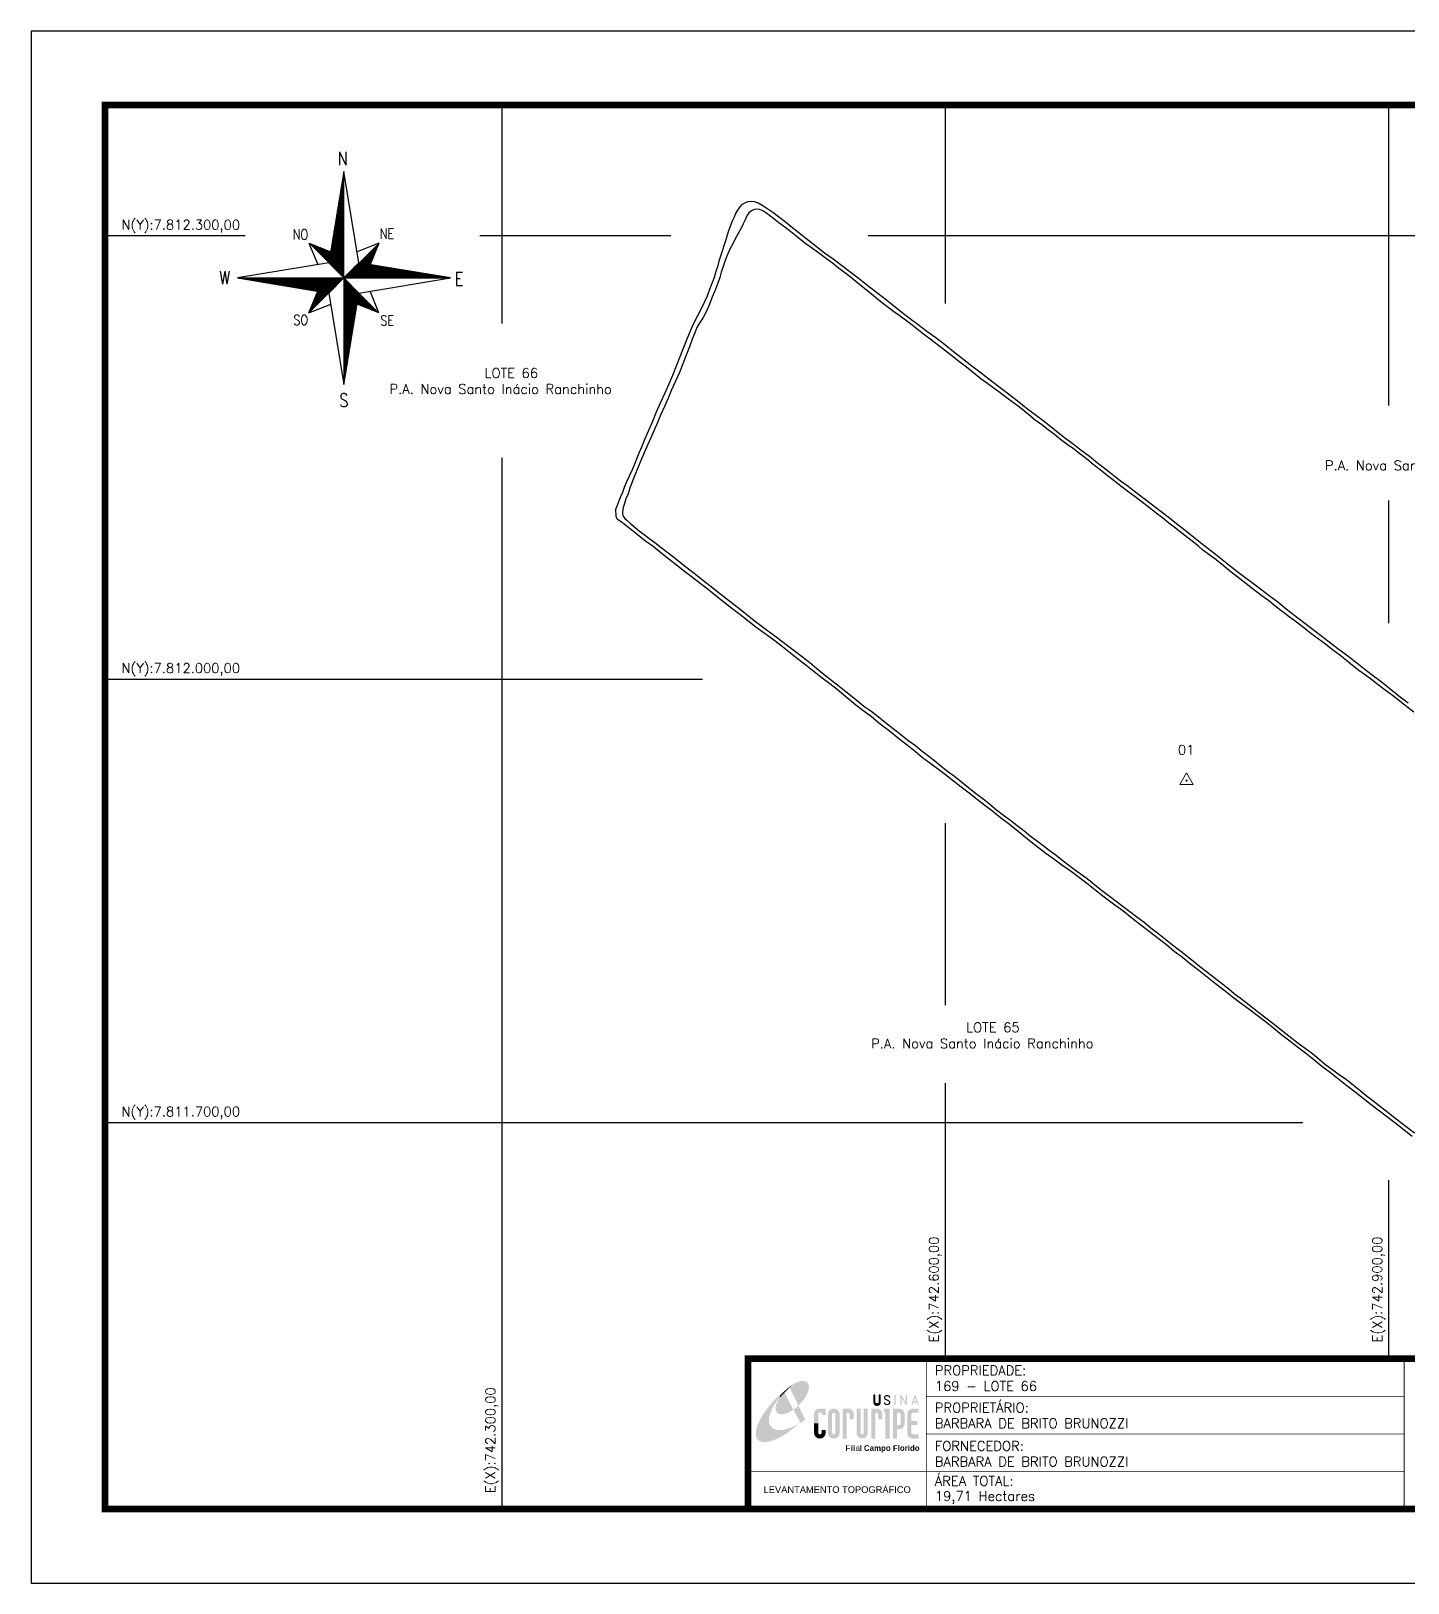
# Model space of a CAD drawing. Header units: millimetres. Extents: x 741981 to 743466, y 7811388 to 7812438.
# Drawn here: x 741981 to 742913, y 7811388 to 7812438 of the extents above; entities that cross this region are included whole.
import ezdxf
from ezdxf.enums import TextEntityAlignment as Align

# ---------------------------------------------------------------- set-up
doc = ezdxf.new("R2010")
doc.units = ezdxf.units.MM
doc.linetypes.add('LIN0', pattern=[0])
for name, color, linetype in [('0114000169', 1, 'Continuous'), ('0114000169001', 5, 'Continuous'), ('CONFRONTANTES', 7, 'Continuous'), ('MALHA', 8, 'Continuous'), ('MARGEM', 5, 'Continuous'), ('SETA_NORTE', 3, 'Continuous'), ('TEXTO', 7, 'Continuous')]:
    doc.layers.add(name, color=color, linetype=linetype)
doc.styles.add('ARIAL', font='arial.ttf')
doc.styles.add('ROMANS', font='romans')
doc.styles.add('Simplex', font='simplex.shx')
doc.styles.get("Standard").update_dxf_attribs({"font": 'arial.ttf'})

# ---------------------------------------------------------------- blocks, each defined once
blk = doc.blocks.new('A$C62A50745')
at = {"layer": 'SETA_NORTE', "linetype": 'Continuous'}
h = blk.add_hatch(dxfattribs=at)
h.set_pattern_fill('ANSI31', color=256, scale=0.1375, angle=-90, style=0)
h.set_pattern_definition([(315, (-215853.3436, 13873.1685), (0.3086963042, 0.3086963042), [])])
h.paths.add_polyline_path([(73.5, 97.4), (74.7, 104.9), (60, 110.8)])
h = blk.add_hatch(dxfattribs=at)
h.set_pattern_fill('ANSI31', color=256, scale=0.1375, angle=180, style=0)
h.set_pattern_definition([(225, (13869.5981, 216024.2148), (0.3086963042, -0.3086963042), [])])
h.paths.add_polyline_path([(93.8, 97.4), (101.4, 96.2), (107.3, 110.8)])
h = blk.add_hatch(dxfattribs=at)
h.set_pattern_fill('ANSI31', color=256, scale=0.1375, style=0)
h.set_pattern_definition([(45, (-13702.2973, -215849.77317), (-0.3086963042, 0.3086963042), [])])
h.paths.add_polyline_path([(73.5, 77), (65.9, 78.3), (60, 63.6)])
h = blk.add_hatch(dxfattribs=at)
h.set_pattern_fill('ANSI31', color=256, scale=0.1375, angle=90, style=0)
h.set_pattern_definition([(135, (216020.6444, -13698.72686), (-0.3086963042, -0.3086963042), [])])
h.paths.add_polyline_path([(93.8, 77), (92.6, 69.5), (107.3, 63.6)])
for p, q in [((83.4, 157.5), (83.7, 157.8)), ((83.5, 158.3), (83.7, 158.4)), ((83.6, 159), (83.7, 159.1)), ((81.3, 145.3), (83.7, 147.6)), ((81.5, 146.1), (83.7, 148.2)), ((81.6, 146.8), (83.7, 148.9)), ((81.7, 147.6), (83.7, 149.5)), ((81.8, 148.3), (83.7, 150.1)), ((82, 149.1), (83.7, 150.8)), ((82.1, 149.9), (83.7, 151.4)), ((82.2, 150.6), (83.7, 152.1)), ((82.3, 151.4), (83.7, 152.7)), ((82.5, 152.2), (83.7, 153.3)), ((82.6, 152.9), (83.7, 154)), ((82.7, 153.7), (83.7, 154.6)), ((82.9, 154.4), (83.7, 155.2)), ((83, 155.2), (83.7, 155.9)), ((83.1, 156), (83.7, 156.5)), ((83.2, 156.7), (83.7, 157.2)), ((79.2, 132.3), (83.7, 136.8)), ((79.3, 133.1), (83.7, 137.4)), ((79.5, 133.8), (83.7, 138)), ((79.6, 134.6), (83.7, 138.7)), ((79.7, 135.4), (83.7, 139.3)), ((79.8, 136.1), (83.7, 140)), ((80, 136.9), (83.7, 140.6)), ((80.1, 137.7), (83.7, 141.2)), ((80.2, 138.4), (83.7, 141.9)), ((80.3, 139.2), (83.7, 142.5)), ((80.5, 139.9), (83.7, 143.1)), ((80.6, 140.7), (83.7, 143.8)), ((80.7, 141.5), (83.7, 144.4)), ((80.8, 142.2), (83.7, 145)), ((81, 143), (83.7, 145.7)), ((81.1, 143.8), (83.7, 146.3)), ((81.2, 144.5), (83.7, 147)), ((77.2, 120.1), (83.7, 126.6)), ((77.3, 120.9), (83.7, 127.2)), ((77.4, 121.6), (83.7, 127.8)), ((77.6, 122.4), (83.7, 128.5)), ((77.7, 123.2), (83.7, 129.1)), ((77.8, 123.9), (83.7, 129.8)), ((78, 124.7), (83.7, 130.4)), ((78.1, 125.5), (83.7, 131)), ((78.2, 126.2), (83.7, 131.7)), ((78.3, 127), (83.7, 132.3)), ((78.5, 127.7), (83.7, 132.9)), ((78.6, 128.5), (83.7, 133.6)), ((78.7, 129.3), (83.7, 134.2)), ((78.8, 130), (83.7, 134.9)), ((79, 130.8), (83.7, 135.5)), ((79.1, 131.6), (83.7, 136.1)), ((75.1, 107.2), (83.7, 115.7)), ((75.2, 107.9), (83.7, 116.4)), ((75.3, 108.7), (83.7, 117)), ((75.4, 109.4), (83.7, 117.7)), ((75.6, 110.2), (83.7, 118.3)), ((75.7, 111), (83.7, 118.9)), ((75.8, 111.7), (83.7, 119.6)), ((75.9, 112.5), (83.7, 120.2)), ((76.1, 113.3), (83.7, 120.8)), ((76.2, 114), (83.7, 121.5)), ((76.3, 114.8), (83.7, 122.1)), ((76.4, 115.5), (83.7, 122.8)), ((76.6, 116.3), (83.7, 123.4)), ((76.7, 117.1), (83.7, 124)), ((76.8, 117.8), (83.7, 124.7)), ((76.9, 118.6), (83.7, 125.3)), ((77.1, 119.4), (83.7, 125.9)), ((60, 110.8), (74.7, 104.9)), ((60, 110.8), (65.9, 96.2)), ((73.5, 97.3), (83.7, 107.5)), ((73.6, 98), (83.7, 108.1)), ((73.7, 98.8), (83.7, 108.7)), ((73.8, 99.5), (83.7, 109.4)), ((73.8, 97), (83.7, 106.8)), ((73.9, 100.3), (83.7, 110)), ((74.1, 101.1), (83.7, 110.6)), ((74.2, 101.8), (83.7, 111.3)), ((74.2, 96.7), (83.7, 106.2)), ((74.3, 102.6), (83.7, 111.9)), ((74.4, 103.3), (83.7, 112.6)), ((74.5, 96.4), (83.7, 105.6)), ((74.6, 104.1), (83.7, 113.2)), ((74.7, 104.9), (83.7, 113.8)), ((74.8, 105.6), (83.7, 114.5)), ((74.9, 106.4), (83.7, 115.1)), ((107.3, 110.8), (92.6, 104.9)), ((107.3, 110.8), (101.4, 96.2)), ((74.8, 96.1), (83.7, 104.9)), ((75.1, 95.7), (83.7, 104.3)), ((75.4, 95.4), (83.7, 103.6)), ((75.8, 95.1), (83.7, 103)), ((76.1, 94.8), (83.7, 102.4)), ((76.4, 94.5), (83.7, 101.7)), ((76.7, 94.2), (83.7, 101.1)), ((77, 93.8), (83.7, 100.5)), ((77.4, 93.5), (83.7, 99.8)), ((77.7, 93.2), (83.7, 99.2)), ((78, 92.9), (83.7, 98.5)), ((78.3, 92.6), (83.7, 97.9)), ((78.6, 92.2), (83.7, 97.3)), ((78.9, 91.9), (83.7, 96.6)), ((79.3, 91.6), (83.7, 96)), ((79.6, 91.3), (83.7, 95.4)), ((79.9, 91), (83.7, 94.7)), ((83.8, 87.2), (94, 97.4)), ((84.4, 87.2), (94.5, 97.3)), ((85.1, 87.2), (95.1, 97.2)), ((85.7, 87.2), (95.6, 97.1)), ((86.3, 87.2), (96.2, 97)), ((87, 87.2), (96.7, 96.9)), ((87.6, 87.2), (97.2, 96.9)), ((88.3, 87.2), (97.8, 96.8)), ((88.9, 87.2), (98.3, 96.7)), ((89.5, 87.2), (98.9, 96.6)), ((90.2, 87.2), (99.4, 96.5)), ((90.8, 87.2), (100, 96.4)), ((91.4, 87.2), (100.5, 96.3)), ((92.1, 87.2), (101.1, 96.2)), ((92.7, 87.2), (101.6, 96.1)), ((93.4, 87.2), (102.2, 96)), ((94, 87.2), (102.7, 96)), ((94.6, 87.2), (103.3, 95.9)), ((95.3, 87.2), (103.8, 95.8)), ((95.9, 87.2), (104.4, 95.7)), ((96.5, 87.2), (104.9, 95.6)), ((97.2, 87.2), (105.5, 95.5)), ((97.8, 87.2), (106, 95.4)), ((98.4, 87.2), (106.5, 95.3)), ((99.1, 87.2), (107.1, 95.2)), ((99.7, 87.2), (107.6, 95.1)), ((100.4, 87.2), (108.2, 95.1)), ((101, 87.2), (108.7, 95)), ((101.6, 87.2), (109.3, 94.9)), ((102.3, 87.2), (109.8, 94.8)), ((102.9, 87.2), (110.4, 94.7)), ((103.5, 87.2), (110.9, 94.6)), ((104.2, 87.2), (111.5, 94.5)), ((11.8, 87.2), (11.8, 87.2)), ((12.3, 87.1), (12.4, 87.2)), ((12.9, 87), (13.1, 87.2)), ((13.4, 86.9), (13.7, 87.2)), ((14, 86.8), (14.4, 87.2)), ((14.5, 86.7), (15, 87.2)), ((15.1, 86.6), (15.6, 87.2)), ((15.6, 86.6), (16.3, 87.2)), ((16.2, 86.5), (16.9, 87.2)), ((16.7, 86.4), (17.5, 87.2)), ((17.2, 86.3), (18.2, 87.2)), ((17.8, 86.2), (18.8, 87.2)), ((18.3, 86.1), (19.5, 87.2)), ((18.9, 86), (20.1, 87.2)), ((19.4, 85.9), (20.7, 87.2)), ((20, 85.8), (21.4, 87.2)), ((20.5, 85.7), (22, 87.2)), ((21.1, 85.7), (22.6, 87.2)), ((21.6, 85.6), (23.3, 87.2)), ((22.2, 85.5), (23.9, 87.2)), ((22.7, 85.4), (24.6, 87.2)), ((23.3, 85.3), (25.2, 87.2)), ((23.8, 85.2), (25.8, 87.2)), ((24.4, 85.1), (26.5, 87.2)), ((24.9, 85), (27.1, 87.2)), ((25.5, 84.9), (27.7, 87.2)), ((26, 84.8), (28.4, 87.2)), ((26.5, 84.8), (29, 87.2)), ((27.1, 84.7), (29.6, 87.2)), ((27.6, 84.6), (30.3, 87.2)), ((28.2, 84.5), (30.9, 87.2)), ((28.7, 84.4), (31.6, 87.2)), ((29.3, 84.3), (32.2, 87.2)), ((29.8, 84.2), (32.8, 87.2)), ((30.4, 84.1), (33.5, 87.2)), ((30.9, 84), (34.1, 87.2)), ((31.5, 83.9), (34.7, 87.2)), ((32, 83.9), (35.4, 87.2)), ((32.6, 83.8), (36, 87.2)), ((33.1, 83.7), (36.7, 87.2)), ((33.7, 83.6), (37.3, 87.2)), ((34.2, 83.5), (37.9, 87.2)), ((34.7, 83.4), (38.6, 87.2)), ((35.3, 83.3), (39.2, 87.2)), ((35.8, 83.2), (39.8, 87.2)), ((36.4, 83.1), (40.5, 87.2)), ((36.9, 83), (41.1, 87.2)), ((37.5, 83), (41.8, 87.2)), ((38, 82.9), (42.4, 87.2)), ((38.6, 82.8), (43, 87.2)), ((39.1, 82.7), (43.7, 87.2)), ((39.7, 82.6), (44.3, 87.2)), ((40.2, 82.5), (44.9, 87.2)), ((40.8, 82.4), (45.6, 87.2)), ((41.3, 82.3), (46.2, 87.2)), ((41.9, 82.2), (46.8, 87.2)), ((42.4, 82.1), (47.5, 87.2)), ((43, 82.1), (48.1, 87.2)), ((43.5, 82), (48.8, 87.2)), ((44, 81.9), (49.4, 87.2)), ((44.6, 81.8), (50, 87.2)), ((45.1, 81.7), (50.7, 87.2)), ((45.7, 81.6), (51.3, 87.2)), ((46.2, 81.5), (51.9, 87.2)), ((46.8, 81.4), (52.6, 87.2)), ((47.3, 81.3), (53.2, 87.2)), ((47.9, 81.2), (53.9, 87.2)), ((48.4, 81.2), (54.5, 87.2)), ((49, 81.1), (55.1, 87.2)), ((49.5, 81), (55.8, 87.2)), ((50.1, 80.9), (56.4, 87.2)), ((50.6, 80.8), (57, 87.2)), ((51.2, 80.7), (57.7, 87.2)), ((51.7, 80.6), (58.3, 87.2)), ((52.3, 80.5), (59, 87.2)), ((52.8, 80.4), (59.6, 87.2)), ((53.3, 80.3), (60.2, 87.2)), ((53.9, 80.3), (60.9, 87.2)), ((54.4, 80.2), (61.5, 87.2)), ((55, 80.1), (62.1, 87.2)), ((55.5, 80), (62.8, 87.2)), ((56.1, 79.9), (63.4, 87.2)), ((56.6, 79.8), (64, 87.2)), ((57.2, 79.7), (64.7, 87.2)), ((57.7, 79.6), (65.3, 87.2)), ((58.3, 79.5), (66, 87.2)), ((58.8, 79.4), (66.6, 87.2)), ((59.4, 79.4), (67.2, 87.2)), ((59.9, 79.3), (67.9, 87.2)), ((83.7, 87.2), (60, 63.6)), ((60.5, 79.2), (68.5, 87.2)), ((61, 79.1), (69.1, 87.2)), ((61.5, 79), (69.8, 87.2)), ((62.1, 78.9), (70.4, 87.2)), ((62.6, 78.8), (71.1, 87.2)), ((63.2, 78.7), (71.7, 87.2)), ((63.7, 78.6), (72.3, 87.2)), ((64.3, 78.5), (73, 87.2)), ((64.8, 78.4), (73.6, 87.2)), ((65.4, 78.4), (74.2, 87.2)), ((65.9, 78.3), (74.9, 87.2)), ((66.5, 78.2), (75.5, 87.2)), ((67, 78.1), (76.2, 87.2)), ((67.6, 78), (76.8, 87.2)), ((68.1, 77.9), (77.4, 87.2)), ((68.7, 77.8), (78.1, 87.2)), ((69.2, 77.7), (78.7, 87.2)), ((69.8, 77.6), (79.3, 87.2)), ((70.3, 77.5), (80, 87.2)), ((70.8, 77.5), (80.6, 87.2)), ((71.4, 77.4), (81.2, 87.2)), ((71.9, 77.3), (81.9, 87.2)), ((72.5, 77.2), (82.5, 87.2)), ((73, 77.1), (83.2, 87.2)), ((80.2, 90.7), (83.7, 94.1)), ((80.5, 90.3), (83.7, 93.4)), ((80.9, 90), (83.7, 92.8)), ((81.2, 89.7), (83.7, 92.2)), ((81.5, 89.4), (83.7, 91.5)), ((81.8, 89.1), (83.7, 90.9)), ((82.1, 88.7), (83.7, 90.3)), ((82.4, 88.4), (83.7, 89.6)), ((82.8, 88.1), (83.7, 89)), ((83.1, 87.8), (83.7, 88.4)), ((83.4, 87.5), (83.7, 87.7)), ((83.7, 87.1), (83.7, 87.1)), ((83.7, 86.4), (84, 86.8)), ((83.7, 85.8), (84.4, 86.5)), ((83.7, 85.2), (84.7, 86.2)), ((83.7, 84.5), (85, 85.9)), ((83.7, 83.9), (85.3, 85.6)), ((83.7, 83.3), (85.6, 85.2)), ((83.7, 82.6), (86, 84.9)), ((83.7, 82), (86.3, 84.6)), ((83.7, 81.3), (86.6, 84.3)), ((104.8, 87.2), (112, 94.4)), ((105.5, 87.2), (112.6, 94.3)), ((106.1, 87.2), (113.1, 94.2)), ((106.7, 87.2), (113.7, 94.1)), ((107.4, 87.2), (114.2, 94.1)), ((108, 87.2), (114.8, 94)), ((108.6, 87.2), (115.3, 93.9)), ((109.3, 87.2), (115.8, 93.8)), ((109.9, 87.2), (116.4, 93.7)), ((110.6, 87.2), (116.9, 93.6)), ((111.2, 87.2), (117.5, 93.5)), ((111.8, 87.2), (118, 93.4)), ((112.5, 87.2), (118.6, 93.3)), ((113.1, 87.2), (119.1, 93.2)), ((113.7, 87.2), (119.7, 93.2)), ((114.4, 87.2), (120.2, 93.1)), ((115, 87.2), (120.8, 93)), ((115.6, 87.2), (121.3, 92.9)), ((116.3, 87.2), (121.9, 92.8)), ((116.9, 87.2), (122.4, 92.7)), ((117.6, 87.2), (123, 92.6)), ((118.2, 87.2), (123.5, 92.5)), ((118.8, 87.2), (124, 92.4)), ((119.5, 87.2), (124.6, 92.3)), ((120.1, 87.2), (125.1, 92.3)), ((120.7, 87.2), (125.7, 92.2)), ((121.4, 87.2), (126.2, 92.1)), ((122, 87.2), (126.8, 92)), ((122.7, 87.2), (127.3, 91.9)), ((123.3, 87.2), (127.9, 91.8)), ((123.9, 87.2), (128.4, 91.7)), ((124.6, 87.2), (129, 91.6)), ((125.2, 87.2), (129.5, 91.5)), ((125.8, 87.2), (130.1, 91.4)), ((126.5, 87.2), (130.6, 91.4)), ((127.1, 87.2), (131.2, 91.3)), ((127.7, 87.2), (131.7, 91.2)), ((128.4, 87.2), (132.3, 91.1)), ((129, 87.2), (132.8, 91)), ((129.7, 87.2), (133.3, 90.9)), ((130.3, 87.2), (133.9, 90.8)), ((130.9, 87.2), (134.4, 90.7)), ((131.6, 87.2), (135, 90.6)), ((132.2, 87.2), (135.5, 90.5)), ((132.8, 87.2), (136.1, 90.5)), ((133.5, 87.2), (136.6, 90.4)), ((134.1, 87.2), (137.2, 90.3)), ((134.8, 87.2), (137.7, 90.2)), ((135.4, 87.2), (138.3, 90.1)), ((136, 87.2), (138.8, 90)), ((136.7, 87.2), (139.4, 89.9)), ((137.3, 87.2), (139.9, 89.8)), ((137.9, 87.2), (140.5, 89.7)), ((138.6, 87.2), (141, 89.6)), ((139.2, 87.2), (141.6, 89.6)), ((139.9, 87.2), (142.1, 89.5)), ((140.5, 87.2), (142.6, 89.4)), ((141.1, 87.2), (143.2, 89.3)), ((141.8, 87.2), (143.7, 89.2)), ((142.4, 87.2), (144.3, 89.1)), ((143, 87.2), (144.8, 89)), ((143.7, 87.2), (145.4, 88.9)), ((144.3, 87.2), (145.9, 88.8)), ((144.9, 87.2), (146.5, 88.7)), ((145.6, 87.2), (147, 88.7)), ((146.2, 87.2), (147.6, 88.6)), ((146.9, 87.2), (148.1, 88.5)), ((147.5, 87.2), (148.7, 88.4)), ((148.1, 87.2), (149.2, 88.3)), ((148.8, 87.2), (149.8, 88.2)), ((149.4, 87.2), (150.3, 88.1)), ((150, 87.2), (150.8, 88)), ((150.7, 87.2), (151.4, 87.9)), ((151.3, 87.2), (151.9, 87.8)), ((152, 87.2), (152.5, 87.8)), ((152.6, 87.2), (153, 87.7)), ((153.2, 87.2), (153.6, 87.6)), ((153.9, 87.2), (154.1, 87.5)), ((154.5, 87.2), (154.7, 87.4)), ((155.1, 87.2), (155.2, 87.3)), ((60, 63.6), (65.9, 78.3)), ((83.7, 80.7), (86.9, 84)), ((83.7, 80.1), (87.2, 83.6)), ((83.7, 79.4), (87.5, 83.3)), ((83.7, 78.8), (87.9, 83)), ((83.7, 78.2), (88.2, 82.7)), ((83.7, 77.5), (88.5, 82.4)), ((83.7, 76.9), (88.8, 82.1)), ((83.7, 76.2), (89.1, 81.7)), ((83.7, 75.6), (89.5, 81.4)), ((83.7, 75), (89.8, 81.1)), ((83.7, 74.3), (90.1, 80.8)), ((83.7, 73.7), (90.4, 80.5)), ((83.7, 73.1), (90.7, 80.1)), ((83.7, 72.4), (91, 79.8)), ((83.7, 71.8), (91.4, 79.5)), ((83.7, 71.2), (91.7, 79.2)), ((83.7, 70.5), (92, 78.9)), ((83.7, 69.9), (92.3, 78.5)), ((83.7, 69.2), (92.6, 78.2)), ((83.7, 68.6), (93, 77.9)), ((83.7, 68), (93.3, 77.6)), ((83.7, 67.3), (93.6, 77.3)), ((83.7, 66.7), (93.8, 76.9)), ((83.7, 66.1), (93.7, 76.1)), ((83.7, 65.4), (93.6, 75.3)), ((83.7, 64.8), (93.4, 74.6)), ((83.7, 64.1), (93.3, 73.8)), ((107.3, 63.6), (101.4, 78.3)), ((60, 63.6), (74.7, 69.5)), ((83.7, 63.5), (93.2, 73)), ((83.7, 62.9), (93.1, 72.3)), ((83.7, 62.2), (92.9, 71.5)), ((83.7, 61.6), (92.8, 70.8)), ((83.7, 61), (92.7, 70)), ((83.7, 60.3), (92.6, 69.2)), ((83.7, 59.7), (92.4, 68.5)), ((83.7, 59), (92.3, 67.7)), ((83.7, 58.4), (92.2, 66.9)), ((83.7, 57.8), (92.1, 66.2)), ((83.7, 57.1), (91.9, 65.4)), ((83.7, 56.5), (91.8, 64.7)), ((83.7, 55.9), (91.7, 63.9)), ((83.7, 55.2), (91.6, 63.1)), ((107.3, 63.6), (92.6, 69.5)), ((83.7, 54.6), (91.4, 62.4)), ((83.7, 54), (91.3, 61.6)), ((83.7, 53.3), (91.2, 60.8)), ((83.7, 52.7), (91.1, 60.1)), ((83.7, 52), (90.9, 59.3)), ((83.7, 51.4), (90.8, 58.6)), ((83.7, 50.8), (90.7, 57.8)), ((83.7, 50.1), (90.5, 57)), ((83.7, 49.5), (90.4, 56.3)), ((83.7, 48.9), (90.3, 55.5)), ((83.7, 48.2), (90.2, 54.7)), ((83.7, 47.6), (90, 54)), ((83.7, 46.9), (89.9, 53.2)), ((83.7, 46.3), (89.8, 52.5)), ((83.7, 45.7), (89.7, 51.7)), ((83.7, 45), (89.5, 50.9)), ((83.7, 44.4), (89.4, 50.2)), ((83.7, 43.8), (89.3, 49.4)), ((83.7, 43.1), (89.2, 48.6)), ((83.7, 42.5), (89, 47.9)), ((83.7, 41.8), (88.9, 47.1)), ((83.7, 41.2), (88.8, 46.3)), ((83.7, 40.6), (88.7, 45.6)), ((83.7, 39.9), (88.5, 44.8)), ((83.7, 39.3), (88.4, 44.1)), ((83.7, 38.7), (88.3, 43.3)), ((83.7, 38), (88.2, 42.5)), ((83.7, 37.4), (88, 41.8)), ((83.7, 36.8), (87.9, 41)), ((83.7, 36.1), (87.8, 40.2)), ((83.7, 35.5), (87.7, 39.5)), ((83.7, 34.8), (87.5, 38.7)), ((83.7, 34.2), (87.4, 38)), ((83.7, 33.6), (87.3, 37.2)), ((83.7, 32.9), (87.2, 36.4)), ((83.7, 32.3), (87, 35.7)), ((83.7, 31.7), (86.9, 34.9)), ((83.7, 31), (86.8, 34.1)), ((83.7, 30.4), (86.7, 33.4)), ((83.7, 29.7), (86.5, 32.6)), ((83.7, 29.1), (86.4, 31.9)), ((83.7, 28.5), (86.3, 31.1)), ((83.7, 27.8), (86.2, 30.3)), ((83.7, 27.2), (86, 29.6)), ((83.7, 26.6), (85.9, 28.8)), ((83.7, 25.9), (85.8, 28)), ((83.7, 25.3), (85.6, 27.3)), ((83.7, 24.6), (85.5, 26.5)), ((83.7, 24), (85.4, 25.8)), ((83.7, 23.4), (85.3, 25)), ((83.7, 22.7), (85.1, 24.2)), ((83.7, 22.1), (85, 23.5)), ((83.7, 21.5), (84.9, 22.7)), ((83.7, 20.8), (84.8, 21.9)), ((83.7, 20.2), (84.6, 21.2)), ((83.7, 19.6), (84.5, 20.4)), ((83.7, 18.9), (84.4, 19.7)), ((83.7, 18.3), (84.3, 18.9)), ((83.7, 17.6), (84.1, 18.1)), ((83.7, 17), (84, 17.4)), ((83.7, 16.4), (83.9, 16.6)), ((83.7, 15.7), (83.8, 15.8))]:
    blk.add_line(p, q, dxfattribs=at)
blk.add_lwpolyline([(93.8, 77), (155.7, 87.2), (93.8, 97.4), (83.7, 159.3), (73.5, 97.4), (11.6, 87.2), (73.5, 77), (83.7, 15.1)], close=True, dxfattribs=at)
for points in [[(83.7, 87.2), (83.7, 159.3)], [(83.7, 87.2), (73.5, 97.4)], [(83.7, 87.2), (93.8, 97.4)], [(11.6, 87.2), (155.7, 87.2)], [(83.7, 87.2), (73.5, 77)], [(83.7, 87.2), (93.8, 77)], [(83.7, 87.2), (83.7, 15.1)]]:
    blk.add_lwpolyline(points, dxfattribs=at)
at = {"layer": 'SETA_NORTE', "color": 7, "lineweight": 30, "style": 'ROMANS', "width": 0.8}
for s, height, p in [('N ', 8.94, (79.5, 163.6)), ('NO', 6.88, (49.1, 113.2)), ('NE', 6.87, (108, 113.7)), ('W', 8.94, (-0.7, 82.9)), ('E', 8.94, (158.6, 82.1)), ('SO', 6.88, (49.5, 55.3)), ('SE', 6.87, (108.3, 55)), ('S', 8.94, (80.6, 0))]:
    blk.add_text(s, height=height, dxfattribs=at).set_placement(p)
blk = doc.blocks.new('A$C78F83FB3')
at = {"layer": 'MARGEM'}
h = blk.add_hatch(color=20, dxfattribs=at)
edge = h.paths.add_edge_path()
edge.add_ellipse((19.49, 23.77), major_axis=(-6.68, -6.67), ratio=0.469426, start_angle=292.73277, end_angle=601.25787)
edge.add_ellipse((22.83, 22.05), major_axis=(12.64, 11.29), ratio=0.457614, start_angle=79.90686, end_angle=107.91393)
edge = h.paths.add_edge_path()
edge.add_ellipse((18.28, 18.7), major_axis=(13.95, 13.59), ratio=0.386848, start_angle=63.96117, end_angle=264.59932)
edge.add_ellipse((22.83, 22.05), major_axis=(12.64, 11.29), ratio=0.457614, start_angle=107.91393, end_angle=245.11815, ccw=False)
edge.add_ellipse((19.49, 23.77), major_axis=(-6.68, -6.67), ratio=0.469426, start_angle=241.25787, end_angle=292.73277, ccw=False)
for color, points in [(20, [(15.46, 26.12), (14.17, 24.81), (14.06, 24.24), (14.39, 23.97), (14.67, 24.54), (19.47, 29.32), (18.48, 28.66), (17.31, 27.78)]), (7, [(58.42, 24.9), (57.9, 24.9), (57.9, 21.73, -0.414214), (57.15, 20.98), (56.84, 20.98, -0.414214), (56.09, 21.73), (56.09, 24.9), (55.57, 24.9), (55.57, 21.73, 0.414214), (56.84, 20.46), (57.15, 20.46, 0.414214), (58.42, 21.73)]), (7, [(61.7, 24.9), (61.23, 24.9, 0.396318), (60.04, 23.78), (60.04, 23.72, 0.151912), (60.39, 22.97), (60.46, 22.92), (62.18, 22), (62.85, 21.83, 0.12407), (62.51, 22.42), (60.75, 23.36, -0.13192), (60.56, 23.77, -0.385578), (61.23, 24.37), (61.7, 24.37, -0.414214), (62.37, 23.7), (62.89, 23.7, 0.414214)]), (7, [(62.37, 23.7), (62.89, 23.7, 0.414214), (61.7, 24.9), (61.23, 24.9, 0.396318), (60.04, 23.78), (60.04, 23.72, 0.151912), (60.39, 22.97), (60.46, 22.92), (62.18, 22), (62.18, 22, -0.131921), (62.37, 21.59, -0.385578), (61.7, 20.98), (61.23, 20.98, -0.414214), (60.56, 21.65), (60.04, 21.65, 0.414214), (61.23, 20.46), (61.7, 20.46, 0.402546), (62.89, 21.61, 0.165292), (62.51, 22.42), (60.75, 23.36, -0.13192), (60.56, 23.77, -0.385578), (61.23, 24.37), (61.7, 24.37, -0.414214)]), (7, [(30.97, 12.46), (29.13, 12.46), (29.13, 8.21, 1), (34.29, 8.21), (34.29, 9.41), (32.45, 9.41), (32.45, 8.21, -1), (30.97, 8.21)])]:
    blk.add_hatch(color=color, dxfattribs=at).paths.add_polyline_path(points)
h = blk.add_hatch(color=7, dxfattribs=at)
h.paths.add_polyline_path([(65.24, 24.9), (64.72, 24.9), (64.72, 20.46), (65.24, 20.46)])
h.paths.add_polyline_path([(67.38, 20.46), (67.9, 20.46), (67.9, 23.74), (69.74, 20.46), (70.23, 20.46), (70.23, 24.9), (69.71, 24.9), (69.71, 21.58), (67.85, 24.9), (67.38, 24.9)])
h.paths.add_polyline_path([(72.17, 20.46), (72.72, 20.46), (73.14, 21.73), (74.49, 21.73), (74.9, 20.46), (75.45, 20.46), (74, 24.9), (73.62, 24.9)])
h.paths.add_polyline_path([(73.81, 23.8), (74.32, 22.25), (73.31, 22.25)], flags=16)
h = blk.add_hatch(color=7, dxfattribs=at)
h.paths.add_polyline_path([(31.71, 18.93, 0.414214), (29.13, 16.35), (29.13, 12.46), (30.97, 12.46), (30.97, 16.35, -0.414214), (31.71, 17.09), (32.45, 17.09), (32.45, 16.02), (34.29, 16.02), (34.29, 18.93)])
h.paths.add_polyline_path([(44.15, 17.09, -0.414214), (44.89, 16.35), (44.89, 14.1), (46.72, 14.1), (46.72, 16.17, 0.433937), (44.15, 18.93), (41.77, 18.93), (41.77, 12.46), (43.61, 12.46), (43.61, 17.09)])
h.paths.add_polyline_path([(43.61, 12.46), (41.77, 12.46), (41.77, 5.62), (43.61, 5.62)])
h.paths.add_polyline_path([(47.92, 12.46), (49.75, 12.46), (49.75, 18.93), (47.92, 18.93)])
h.paths.add_polyline_path([(52.91, 18.93), (51.08, 18.93), (51.08, 12.46), (52.91, 12.46)])
h.paths.add_polyline_path([(51.08, 8.12, -1), (49.75, 8.12), (49.75, 12.46), (47.92, 12.46), (47.92, 8.12, 1), (52.91, 8.12), (52.91, 12.46), (51.08, 12.46)])
h.paths.add_polyline_path([(54.41, 12.46), (56.25, 12.46), (56.25, 17.09), (56.79, 17.09, -0.414214), (57.53, 16.35), (57.53, 14.1), (59.36, 14.1), (59.36, 16.17, 0.433937), (56.79, 18.93), (54.41, 18.93)])
h.paths.add_polyline_path([(56.25, 12.46), (54.41, 12.46), (54.41, 5.62), (56.25, 5.62)])
h.paths.add_polyline_path([(60.73, 12.46), (62.58, 12.46), (62.58, 18.93), (60.02, 18.93), (60.02, 17.08), (60.73, 17.08)])
h.paths.add_polyline_path([(62.58, 12.46), (60.73, 12.46), (60.73, 5.62), (62.58, 5.62)])
h.paths.add_polyline_path([(64.06, 12.46), (65.82, 12.46), (65.82, 17.17), (66.66, 17.17, -0.450417), (67.48, 16.25), (67.48, 12.46), (69.24, 12.46, 0.002307), (69.24, 12.48, 0.005282), (69.23, 12.54, -0.000938), (69.23, 12.53), (69.23, 16.17, 0.433937), (66.66, 18.93), (64.06, 18.93)])
h.paths.add_polyline_path([(64.06, 5.62), (65.82, 5.62), (65.82, 9.77), (66.66, 9.77, 0.426056), (69.24, 12.46), (67.48, 12.46), (67.48, 12.45, -0.450417), (66.66, 11.53), (65.82, 11.53), (65.82, 12.46), (64.06, 12.46)])
h.paths.add_polyline_path([(70.37, 12.46), (74.87, 12.46), (74.87, 13.44), (72.21, 13.44), (72.21, 16.35, -0.414214), (72.95, 17.09), (75.38, 17.09), (75.38, 18.93), (72.95, 18.93, 0.414214), (70.37, 16.35)])
h.paths.add_polyline_path([(72.21, 11.62), (74.87, 11.62), (74.87, 12.46), (70.37, 12.46), (70.37, 8.21, 0.414214), (72.95, 5.62), (75.38, 5.62), (75.38, 7.47), (72.95, 7.47, -0.414214), (72.21, 8.21)])
h = blk.add_hatch(color=7, dxfattribs=at)
h.paths.add_polyline_path([(35.29, 16.35), (35.29, 8.21, 1), (40.46, 8.21, 0.016978), (40.45, 8.38), (40.45, 16.17, 0.433937), (37.88, 18.93), (37.87, 18.93, 0.41391)])
h.paths.add_polyline_path([(38.62, 16.35), (38.62, 8.21, -1), (37.13, 8.21), (37.13, 16.35, -1)], flags=16)
at = {"layer": 'MARGEM', "color": 7}
blk.add_lwpolyline([(58.42, 24.9), (57.9, 24.9), (57.9, 21.73, -0.414214), (57.15, 20.98), (56.84, 20.98, -0.414214), (56.09, 21.73), (56.09, 24.9), (55.57, 24.9), (55.57, 21.73, 0.414214), (56.84, 20.46), (57.15, 20.46, 0.414214), (58.42, 21.73), (58.42, 24.9)], format="xyb", close=True, dxfattribs=at)
at = {"layer": 'MARGEM', "color": 252, "insert": (43.05, 2.72), "char_height": 2.5, "attachment_point": 1, "style": 'ARIAL'}
blk.add_mtext_dynamic_manual_height_columns('Filial {\\fArial|b1|i0|c0|p34;Campo Florido}', width=33.0271, gutter_width=2.46, heights=[2.95], dxfattribs=at)

msp = doc.modelspace()

# ---------------------------------------------------------------- linework, layer by layer
at = {"layer": '0114000169', "elevation": 620.1}
msp.add_lwpolyline([(742915.7, 7811690.6), (742910.3, 7811694.8), (742904.8, 7811699), (742899.2, 7811703.3), (742893.6, 7811707.6), (742888.1, 7811711.9), (742882.6, 7811716.2), (742877.1, 7811720.5), (742871.6, 7811724.7), (742866, 7811729), (742860.4, 7811733.5), (742854.6, 7811737.9), (742849.1, 7811742.4), (742843.6, 7811746.8), (742838.2, 7811751), (742832.9, 7811755), (742827.5, 7811759.1), (742822.1, 7811763.5), (742816.4, 7811768.1), (742810.8, 7811772.4), (742805.3, 7811776.6), (742799.6, 7811780.8), (742794, 7811785.1), (742788.3, 7811789.5), (742782.7, 7811793.9), (742777.1, 7811798.3), (742771.5, 7811802.8), (742765.8, 7811807.2), (742760.4, 7811811.6), (742754.8, 7811815.7), (742749.5, 7811820.1), (742743.9, 7811824.5), (742738.1, 7811829), (742732.2, 7811833.6), (742726.1, 7811838.3), (742719.9, 7811843.1), (742713.6, 7811847.8), (742707.3, 7811852.5), (742701.1, 7811857.3), (742695.3, 7811861.9), (742689.8, 7811866.2), (742684.3, 7811870.3), (742678.8, 7811874), (742673.3, 7811878.1), (742667.9, 7811881.9), (742662.8, 7811885.8), (742657.9, 7811889.7), (742652.9, 7811893.8), (742647.7, 7811898), (742642.4, 7811902.2), (742637.2, 7811906.2), (742631.9, 7811910.4), (742626.7, 7811914.5), (742621.3, 7811918.6), (742616, 7811922.8), (742610.6, 7811926.9), (742605.3, 7811931), (742599.9, 7811935.2), (742594.5, 7811939.3), (742589.4, 7811943.1), (742584.5, 7811946.8), (742579.6, 7811950.8), (742574.1, 7811955.3), (742568.2, 7811959.9), (742562, 7811964.7), (742555.8, 7811969.4), (742549.9, 7811974.4), (742544.1, 7811978.7), (742539.4, 7811982.4), (742535.2, 7811985.8), (742531.2, 7811989.2), (742526.6, 7811993), (742521.7, 7811996.7), (742516.5, 7812000.6), (742511.1, 7812004.9), (742505.5, 7812009.3), (742499.9, 7812013.8), (742494.2, 7812018.3), (742488.6, 7812022.6), (742482.9, 7812026.9), (742477.2, 7812031), (742471.6, 7812035.2), (742466.3, 7812039.3), (742460.9, 7812043.6), (742455.4, 7812047.8), (742450, 7812052.1), (742444.7, 7812056.3), (742439.4, 7812060.5), (742434, 7812064.6), (742428.7, 7812068.7), (742423.4, 7812072.8), (742418, 7812077), (742412.7, 7812081.2), (742407.4, 7812085.5), (742402.1, 7812089.6), (742397.1, 7812093.4), (742392.8, 7812096.7), (742388.8, 7812099.9), (742384.9, 7812102.9), (742381.4, 7812105.6), (742377.9, 7812108.2), (742377.2, 7812110), (742376.9, 7812115), (742380.3, 7812123.5), (742381.6, 7812126.4), (742382.9, 7812129.8), (742384.4, 7812133.6), (742386.2, 7812137.5), (742388.1, 7812141.9), (742390.2, 7812146.7), (742392.3, 7812151.9), (742394.6, 7812157.2), (742396.8, 7812162.8), (742399.3, 7812168.5), (742401.9, 7812174.5), (742404.5, 7812180.7), (742407.2, 7812186.9), (742410.1, 7812193.1), (742412.9, 7812199.3), (742415.6, 7812205.6), (742418, 7812212), (742420.5, 7812218.3), (742423, 7812224.5), (742425.3, 7812230.3), (742427.4, 7812235.6), (742429.8, 7812240.9), (742432.4, 7812246), (742434.8, 7812250.7), (742437, 7812255.1), (742438.9, 7812259.4), (742440.6, 7812263.7), (742442.2, 7812267.8), (742443.6, 7812272), (742444.9, 7812275.9), (742446.1, 7812279.8), (742447.1, 7812283.6), (742448.2, 7812287.1), (742449.3, 7812290.5), (742450.5, 7812294), (742451.5, 7812297.4), (742452.5, 7812300.5), (742453.5, 7812303.4), (742454.6, 7812306.5), (742455.7, 7812309.5), (742456.9, 7812312.2), (742458.1, 7812314.9), (742459.5, 7812317.3), (742461, 7812319.4), (742462.7, 7812321.3), (742464.7, 7812322.5), (742466.5, 7812323.1), (742468.4, 7812323.4), (742470.6, 7812323.2), (742473.3, 7812322.3), (742476, 7812320.6), (742479.1, 7812318.6), (742483.1, 7812315.8), (742487.1, 7812312.9), (742491.7, 7812309.3), (742496.8, 7812305.3), (742502.2, 7812301.1), (742507.4, 7812297), (742512.6, 7812292.7), (742518.2, 7812288.4), (742523.9, 7812284.3), (742529.6, 7812280.1), (742535.2, 7812275.7), (742540.8, 7812271.4), (742546.5, 7812267), (742552.3, 7812262.5), (742558, 7812258.1), (742563.7, 7812253.6), (742569.5, 7812248.9), (742575.5, 7812244.4), (742581.6, 7812239.8), (742587.4, 7812235.4), (742593.4, 7812231), (742599.3, 7812226.5), (742605.4, 7812221.7), (742611.5, 7812216.8), (742617.8, 7812212), (742624.1, 7812207.1), (742630.5, 7812202.3), (742636.9, 7812197.3), (742643.4, 7812192.4), (742649.5, 7812187.6), (742655.5, 7812182.9), (742661.5, 7812178.3), (742667.8, 7812173.6), (742673.8, 7812168.8), (742679.7, 7812164.2), (742685.7, 7812159.7), (742691.6, 7812155.2), (742697.4, 7812150.7), (742702.9, 7812146.3), (742708.4, 7812142), (742713.6, 7812137.9), (742718.5, 7812134.2), (742723.5, 7812130.5), (742728.7, 7812126.4), (742734.4, 7812122.1), (742740.1, 7812117.8), (742745.8, 7812113.4), (742751.5, 7812109), (742757.3, 7812104.4), (742763.2, 7812099.8), (742769.1, 7812095.1), (742774.7, 7812090.6), (742780.4, 7812086.2), (742786, 7812081.7), (742791.6, 7812077.3), (742797, 7812073), (742802.4, 7812068.9), (742807.8, 7812065.1), (742813.1, 7812061), (742818.9, 7812056.6), (742824.8, 7812052.2), (742830.5, 7812047.6), (742836.3, 7812043), (742842.1, 7812038.6), (742847.9, 7812034.2), (742853.7, 7812029.7), (742859.5, 7812025.3), (742865.4, 7812020.7), (742871.3, 7812016.3), (742877.1, 7812011.9), (742882.9, 7812007.4), (742888.7, 7812002.9), (742894.7, 7811998.3), (742900.8, 7811993.5), (742906.8, 7811988.7), (742913, 7811983.9)], dxfattribs=at)
at = {"layer": '0114000169001', "elevation": 620.1}
msp.add_lwpolyline([(742916.9, 7811977.5), (742912.1, 7811981.3), (742907.3, 7811985.1), (742902.4, 7811988.8), (742897.5, 7811992.6), (742892.8, 7811996.2), (742888.4, 7811999.5), (742884.1, 7812002.6), (742879.7, 7812005.9), (742875.4, 7812009.2), (742871.2, 7812012.6), (742866.7, 7812016.1), (742861.8, 7812019.7), (742857, 7812023.5), (742852.1, 7812027.2), (742847.2, 7812030.9), (742842.4, 7812034.6), (742837.5, 7812038.4), (742832.6, 7812042.2), (742827.7, 7812045.8), (742823.1, 7812049.3), (742818.7, 7812053), (742814.1, 7812056.4), (742809.6, 7812059.8), (742805.2, 7812063), (742801.2, 7812066.2), (742797.2, 7812069.3), (742793.3, 7812072.4), (742789.3, 7812075.6), (742785.4, 7812078.8), (742782.3, 7812081.3), (742780, 7812083), (742777.3, 7812084.9), (742774.2, 7812087.3), (742771.2, 7812090), (742767.7, 7812092.7), (742764, 7812095.6), (742759.8, 7812098.8), (742755.6, 7812102.1), (742751.2, 7812105.5), (742746.9, 7812109), (742742.5, 7812112.3), (742738, 7812115.8), (742733.3, 7812119.5), (742728.3, 7812123.2), (742723.4, 7812127), (742718.7, 7812130.6), (742714, 7812134.1), (742709.4, 7812137.8), (742704.6, 7812141.5), (742699.9, 7812145.2), (742695.3, 7812148.9), (742690.9, 7812152.4), (742686.6, 7812155.7), (742682.2, 7812158.8), (742677.9, 7812162.1), (742673.7, 7812165.4), (742669.4, 7812168.7), (742665.1, 7812171.9), (742660.7, 7812175.2), (742656.3, 7812178.8), (742652.2, 7812182.2), (742648.5, 7812185), (742645, 7812187.6), (742641.1, 7812190.4), (742637, 7812193.6), (742632.9, 7812196.6), (742628.6, 7812199.7), (742623.9, 7812203.2), (742619.1, 7812207), (742614.2, 7812211), (742609.1, 7812214.9), (742604.2, 7812218.7), (742599.2, 7812222.6), (742594.4, 7812226.4), (742589.7, 7812229.9), (742585, 7812233.3), (742580.5, 7812237), (742575.5, 7812241), (742570.2, 7812244.8), (742564.8, 7812248.7), (742559.4, 7812252.7), (742554, 7812257), (742548.6, 7812261.5), (742543.2, 7812265.9), (742537.9, 7812270.2), (742532.5, 7812274.3), (742527.7, 7812278.1), (742523.5, 7812281.4), (742519.4, 7812284.4), (742514.9, 7812287.7), (742510, 7812291.3), (742504.9, 7812295), (742499.9, 7812298.9), (742495.3, 7812302.6), (742491.2, 7812305.8), (742487.3, 7812308.7), (742483.8, 7812311.3), (742480.8, 7812313.7), (742478.4, 7812315.5), (742476.4, 7812316.7), (742474.3, 7812317.6), (742472.4, 7812317.9), (742470.6, 7812317.6), (742468.7, 7812316.8), (742467, 7812315.4), (742465.6, 7812313.4), (742464.4, 7812310.8), (742463.1, 7812307.9), (742461.5, 7812304.6), (742459.7, 7812301.4), (742457.9, 7812298.3), (742456.3, 7812294.9), (742454.4, 7812291.2), (742452.5, 7812287.3), (742450.8, 7812283.2), (742449.5, 7812279.1), (742448.3, 7812275.4), (742447.2, 7812271.8), (742445.9, 7812267.8), (742444.2, 7812263.1), (742442.2, 7812258.3), (742440.3, 7812253.6), (742438.3, 7812248.9), (742436, 7812244.7), (742433.7, 7812241.2), (742431.8, 7812237.9), (742430.3, 7812234.3), (742428.6, 7812229.9), (742426.7, 7812224.8), (742424.6, 7812219.2), (742422.3, 7812213.3), (742419.9, 7812207.5), (742417.3, 7812201.6), (742414.7, 7812195.7), (742412.3, 7812190), (742409.9, 7812184.4), (742407.4, 7812179), (742405.1, 7812173.6), (742402.8, 7812168.4), (742400.6, 7812163.2), (742398.3, 7812158.2), (742396, 7812153.1), (742393.8, 7812147.9), (742391.8, 7812142.9), (742389.9, 7812138), (742388, 7812133.4), (742386.4, 7812129.2), (742385.2, 7812125.4), (742383.8, 7812121.9), (742382.8, 7812118.7), (742382, 7812116), (742381.6, 7812114.4), (742381.4, 7812113), (742381.5, 7812111.6), (742381.9, 7812110.3), (742383.1, 7812108.6), (742384.4, 7812107.4), (742387, 7812105.1), (742390.1, 7812102.5), (742393, 7812100), (742396, 7812097.7), (742399.3, 7812095.3), (742403.3, 7812092.5), (742407.7, 7812089.1), (742412.4, 7812085.4), (742417.3, 7812081.6), (742422.1, 7812077.7), (742427, 7812073.8), (742431.9, 7812070), (742436.7, 7812066.3), (742441.5, 7812062.6), (742446.2, 7812058.9), (742451.1, 7812055), (742456.1, 7812051.2), (742461, 7812047.2), (742465.9, 7812043.4), (742470.5, 7812039.7), (742475, 7812036.3), (742479.5, 7812032.9), (742484.4, 7812029.3), (742489.3, 7812025.7), (742493.9, 7812022.1), (742498.6, 7812018.6), (742503.3, 7812015), (742508.1, 7812011.2), (742513, 7812007.2), (742518, 7812003.1), (742523.1, 7811999), (742528.1, 7811995.3), (742532.6, 7811991.6), (742536.8, 7811988.2), (742540.7, 7811985.1), (742544.7, 7811981.7), (742549.4, 7811978.4), (742554.4, 7811974.6), (742559.4, 7811970.6), (742564.6, 7811966.5), (742569.7, 7811962.5), (742574.6, 7811958.7), (742579.6, 7811955.1), (742584.3, 7811951.2), (742588.8, 7811947.9), (742592.8, 7811944.7), (742597, 7811941.1), (742601.4, 7811937.7), (742606.1, 7811934.2), (742610.7, 7811930.4), (742615.5, 7811926.7), (742620.3, 7811922.9), (742625.2, 7811919.1), (742629.9, 7811915.4), (742634.6, 7811911.6), (742639.3, 7811907.9), (742643.9, 7811904.5), (742648.5, 7811901), (742652.9, 7811897.5), (742657.2, 7811894), (742661.5, 7811890.8), (742665.8, 7811887.7), (742670.2, 7811884.3), (742674.8, 7811880.8), (742679.7, 7811877.1), (742684.4, 7811873.4), (742688.9, 7811870), (742693.3, 7811866.8), (742697.8, 7811863.4), (742702.2, 7811859.8), (742706.5, 7811856.5), (742710.9, 7811853.2), (742715.5, 7811849.7), (742720.1, 7811846.2), (742724.8, 7811842.7), (742729.5, 7811839.2), (742734.3, 7811835.6), (742738.9, 7811831.8), (742743.5, 7811828.2), (742748, 7811824.6), (742752.4, 7811821), (742756.5, 7811818), (742760.1, 7811815.2), (742763.8, 7811812.4), (742767.7, 7811809.2), (742771.9, 7811805.8), (742775.7, 7811802.8), (742779.5, 7811800), (742783.6, 7811796.8), (742787.7, 7811793.5), (742791.6, 7811790.4), (742795.4, 7811787.3), (742799.3, 7811784.3), (742803.4, 7811781.1), (742807.6, 7811777.9), (742812, 7811774.5), (742816.7, 7811770.9), (742821.4, 7811767.3), (742826, 7811763.6), (742830.2, 7811760.1), (742834.4, 7811757), (742838.7, 7811753.7), (742843.3, 7811750.3), (742848.2, 7811746.6), (742852.9, 7811742.8), (742857.4, 7811738.9), (742866.4, 7811732.5), (742871.2, 7811729), (742876, 7811725.2), (742880.5, 7811721.6), (742884.7, 7811718.2), (742889.1, 7811714.9), (742893.4, 7811711.4), (742898.1, 7811707.8), (742902.9, 7811704), (742907.8, 7811700.1), (742912.5, 7811696.5), (742917.2, 7811692.9)], dxfattribs=at)
at = {"layer": 'MALHA'}
for points in [[(742300, 7812240.5), (742300, 7812388.4)], [(742600, 7812254.2), (742600, 7812388.4)], [(742900, 7812185), (742900, 7812388.4)], [(742031.3, 7812300), (742126.2, 7812300)], [(742285, 7812300), (742414.2, 7812300)], [(742547.6, 7812300), (743416.3, 7812300)], [(742300, 7811438.4), (742300, 7812149.7)], [(742900, 7812037.9), (742900, 7812120.9)], [(742031.3, 7812000), (742435.6, 7812000)], [(742600, 7811779.3), (742600, 7811902.5)], [(742600, 7811540.1), (742600, 7811726.7)], [(742031.3, 7811700), (742841.7, 7811700)], [(742900, 7811540.1), (742900, 7811661)]]:
    msp.add_lwpolyline(points, dxfattribs=at)
at = {"layer": 'MARGEM', "color": 174, "linetype": 'LIN0', "flags": 128}
msp.add_lwpolyline([(743466.3, 7812438.4), (741981.3, 7812438.4), (741981.3, 7811388.4), (743466.3, 7811388.4)], close=True, dxfattribs=at)
at = {"layer": 'MARGEM', "color": 174, "linetype": 'LIN0', "const_width": 4.54, "flags": 128}
for points in [[(743416.3, 7812388.4), (742031.3, 7812388.4), (742031.3, 7811438.4), (743416.3, 7811438.4)], [(742466.3, 7811540.1), (743416.3, 7811540.1), (743416.3, 7811438.4), (742466.3, 7811438.4)]]:
    msp.add_lwpolyline(points, close=True, dxfattribs=at)
at = {"layer": 'MARGEM', "color": 174, "linetype": 'LIN0', "flags": 128}
for points, const_width in [([(742587.1, 7811540.1), (742587.1, 7811438.4)], 0.505), ([(742587.1, 7811540.1), (742587.1, 7811439.4)], 0.5), ([(742910.3, 7811540.1), (742910.3, 7811439.7)], 0.505), ([(742587.1, 7811514.7), (742910.3, 7811514.7)], 0.505), ([(742587.1, 7811489.3), (742910.3, 7811489.3)], 0.505), ([(742466.3, 7811463.9), (742910.3, 7811463.9)], 0.505)]:
    msp.add_lwpolyline(points, dxfattribs=dict(at, const_width=const_width))
at = {"layer": 'TEXTO', "color": 7, "lineweight": 9, "flags": 128}
msp.add_lwpolyline([(742758.5, 7811928.7), (742767.6, 7811928.7), (742763, 7811936.6)], close=True, dxfattribs=at)
at = {"layer": 'TEXTO', "color": 7, "lineweight": 9, "const_width": 0.706, "flags": 128}
msp.add_lwpolyline([(742762.7, 7811931.3, -1), (742763.4, 7811931.3, -1)], format="xyb", close=True, dxfattribs=at)

# ---------------------------------------------------------------- block references
at = {"layer": 'MARGEM', "linetype": 'ByBlock', "xscale": 1.529002714846904, "yscale": 1.529002714846904, "zscale": 1.529002714846904}
msp.add_blockref('A$C78F83FB3', (742466.5, 7811477.5), dxfattribs=at)
at = {"layer": 'SETA_NORTE', "linetype": 'ByBlock'}
msp.add_blockref('A$C62A50745', (742109.3, 7812184.2), dxfattribs=at)

# ---------------------------------------------------------------- texts
at = {"layer": 'CONFRONTANTES', "linetype": 'Continuous', "style": 'Simplex'}
for s, p in [('LOTE 66', (742288.1, 7812203.8)), ('P.A. Nova Santo Inácio Ranchinho', (742223.8, 7812193)), ('P.A. Nova Santo Inácio Ranchinho', (742856.7, 7812141.3)), ('LOTE 65', (742613.9, 7811761.1)), ('P.A. Nova Santo Inácio Ranchinho', (742549.7, 7811750.2))]:
    msp.add_text(s, height=6.5, dxfattribs=at).set_placement(p)
at = {"layer": 'MALHA', "style": 'Simplex'}
for s, p in [('N(Y):7.812.300,00', (742082.6, 7812307.4)), ('N(Y):7.812.000,00', (742082.6, 7812007.4)), ('N(Y):7.811.700,00', (742082.6, 7811707.4))]:
    msp.add_text(s, height=6.5, dxfattribs=at).set_placement(p, align=Align.MIDDLE_CENTER)
for s, p in [('E(X):742.600,00', (742592.1, 7811587)), ('E(X):742.900,00', (742892.1, 7811587)), ('E(X):742.300,00', (742292.1, 7811485))]:
    msp.add_text(s, height=6.5, rotation=90, dxfattribs=at).set_placement(p, align=Align.MIDDLE_CENTER)
at = {"layer": 'MARGEM', "color": 7, "linetype": 'Continuous', "lineweight": 9, "style": 'Simplex'}
for s, p in [('PROPRIEDADE:', (742592.8, 7811535.5)), ('PROPRIETÁRIO:', (742592.8, 7811510.3)), ('FORNECEDOR:', (742592.8, 7811484.4)), ('ÁREA TOTAL:', (742592.8, 7811460.7))]:
    msp.add_text(s, height=6.5, dxfattribs=at).set_placement(p, align=Align.TOP_LEFT)
at = {"layer": 'MARGEM', "color": 7, "linetype": 'Continuous', "style": 'Simplex'}
for s, p in [('169 - LOTE 66', (742592.8, 7811524.9)), ('BARBARA DE BRITO BRUNOZZI', (742592.8, 7811499.7)), ('BARBARA DE BRITO BRUNOZZI', (742592.8, 7811473.8)), ('19,71 Hectares', (742592.8, 7811450.5))]:
    msp.add_text(s, height=6.5, dxfattribs=at).set_placement(p, align=Align.TOP_LEFT)
at = {"layer": 'MARGEM', "color": 7, "linetype": 'ByBlock'}
msp.add_text('LEVANTAMENTO TOPOGRÁFICO', height=4.5, dxfattribs=at).set_placement((742526.7, 7811451.6), align=Align.MIDDLE_CENTER)
at = {"layer": 'TEXTO', "linetype": 'Continuous', "style": 'Simplex'}
msp.add_text('01', height=6.5, dxfattribs=at).set_placement((742762.8, 7811952.1), align=Align.MIDDLE_CENTER)

doc.saveas('drawing.dxf')
